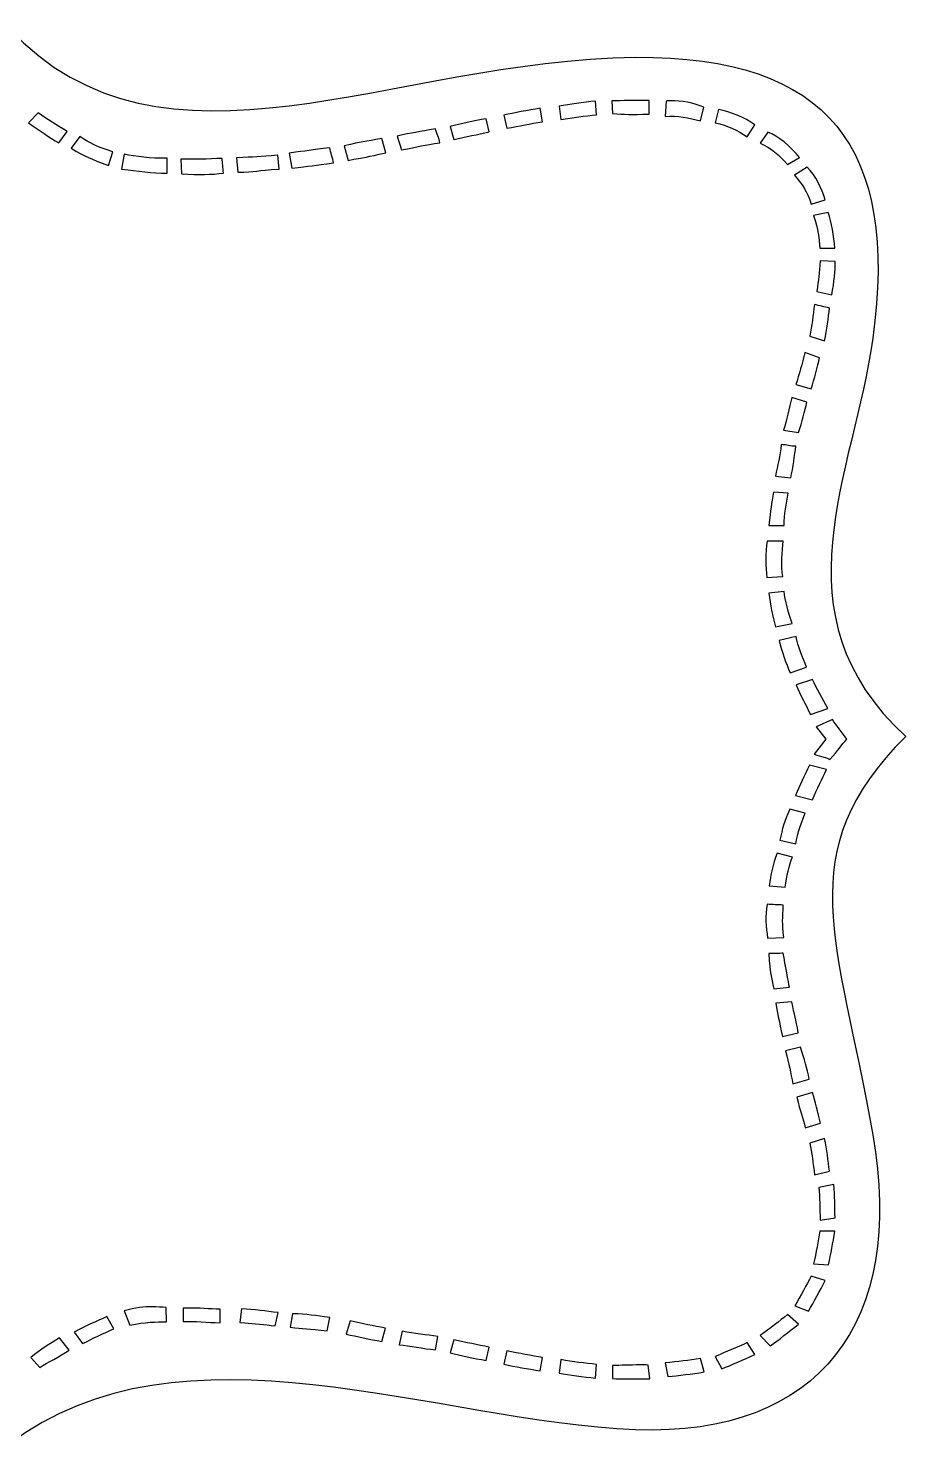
# Model space of a CAD drawing. Header units: centimetres. Extents: x -12.9 to 10.4, y -8.4 to 10.
# Drawn here: x -0.96 to 10.43, y -8.41 to 9.97 of the extents above; entities that cross this region are included whole.
import ezdxf

# ---------------------------------------------------------------- set-up
doc = ezdxf.new("R2010")
doc.units = ezdxf.units.CM
doc.header["$MEASUREMENT"] = 0
doc.layers.add('Layer 1', color=7, linetype='Continuous')

msp = doc.modelspace()

# ---------------------------------------------------------------- linework, layer by layer
at = {"layer": 'Layer 1', "color": 9}
for points, knots in [([(-1.21238, 9.97083), (-3.49699, 7.78265), (-6.78447, 9.50516), (-9.35245, 9.59463), (-9.35245, 9.59463), (-11.76101, 9.67855), (-12.89164, 8.41602), (-12.43237, 5.94751), (-12.43237, 5.94751), (-11.96267, 3.42296), (-11.46912, 2.05932), (-12.85984, 0.77904), (-12.85984, 0.77904), (-11.45423, -0.9263), (-12.18319, -2.91496), (-12.43237, -4.39191), (-12.43237, -4.39191), (-12.86896, -6.97967), (-11.84578, -8.2023), (-9.16973, -8.09938), (-9.16973, -8.09938), (-6.34489, -7.99074), (-3.49994, -6.47103), (-1.21238, -8.4144), (-1.21238, -8.4144), (1.02731, -6.6942), (4.36653, -8.12688), (6.92686, -8.22092), (6.92686, -8.22092), (9.32378, -8.30897), (10.43181, -6.81216), (10.00678, -4.39191), (10.00678, -4.39191), (9.55861, -1.83993), (8.92072, -0.72993), (10.43424, 0.77904), (10.43424, 0.77904), (8.70771, 2.36241), (9.76476, 4.19203), (10.00678, 5.94751), (10.00678, 5.94751), (10.34486, 8.39977), (9.4454, 9.61646), (6.92686, 9.59463), (6.92686, 9.59463), (3.77234, 9.56728), (0.80323, 7.82021), (-1.21238, 9.97083)], [0, 0, 0, 0, 0.07692308, 0.07692308, 0.07692308, 0.07692308, 0.15384615, 0.15384615, 0.15384615, 0.15384615, 0.23076923, 0.23076923, 0.23076923, 0.23076923, 0.30769231, 0.30769231, 0.30769231, 0.30769231, 0.38461538, 0.38461538, 0.38461538, 0.38461538, 0.46153846, 0.46153846, 0.46153846, 0.46153846, 0.53846154, 0.53846154, 0.53846154, 0.53846154, 0.61538462, 0.61538462, 0.61538462, 0.61538462, 0.69230769, 0.69230769, 0.69230769, 0.69230769, 0.76923077, 0.76923077, 0.76923077, 0.76923077, 0.84615385, 0.84615385, 0.84615385, 0.84615385, 1, 1, 1, 1]), ([(6.40844, 9.02495), (6.40844, 9.02495), (6.42002, 8.84801), (6.42002, 8.84801), (6.42002, 8.84801), (6.2648, 8.83185), (6.11853, 8.8152), (5.95535, 8.786), (5.95535, 8.786), (5.95535, 8.786), (5.93302, 8.96046), (5.93302, 8.96046), (5.93302, 8.96046), (6.07011, 8.98423), (6.244, 9.00991), (6.40844, 9.02495)], [0, 0, 0, 0, 0.2, 0.2, 0.2, 0.2, 0.4, 0.4, 0.4, 0.4, 0.6, 0.6, 0.6, 0.6, 1, 1, 1, 1]), ([(7.10298, 9.03404), (7.10298, 9.03404), (7.10463, 8.8571), (7.10463, 8.8571), (7.10463, 8.8571), (6.8605, 8.8501), (6.78805, 8.85296), (6.62507, 8.86454), (6.62507, 8.86454), (6.62507, 8.86454), (6.62011, 9.03074), (6.62011, 9.03074), (6.62011, 9.03074), (6.77257, 9.03254), (6.8633, 9.03184), (7.10298, 9.03404)], [0, 0, 0, 0, 0.2, 0.2, 0.2, 0.2, 0.4, 0.4, 0.4, 0.4, 0.6, 0.6, 0.6, 0.6, 1, 1, 1, 1]), ([(7.38079, 9.02991), (7.52157, 9.03323), (7.68658, 9.00336), (7.81239, 8.9464), (7.81239, 8.9464), (7.81239, 8.9464), (7.77022, 8.76946), (7.77022, 8.76946), (7.77022, 8.76946), (7.61793, 8.80972), (7.47476, 8.84026), (7.31133, 8.82816), (7.31133, 8.82816), (7.31133, 8.82816), (7.32208, 9.0266), (7.32208, 9.0266), (7.32208, 9.0266), (7.341, 9.02845), (7.36068, 9.02943), (7.38079, 9.02991)], [0, 0, 0, 0, 0.16666667, 0.16666667, 0.16666667, 0.16666667, 0.33333333, 0.33333333, 0.33333333, 0.33333333, 0.5, 0.5, 0.5, 0.5, 0.66666667, 0.66666667, 0.66666667, 0.66666667, 1, 1, 1, 1]), ([(-0.82956, 8.87199), (-0.72029, 8.79713), (-0.58594, 8.7108), (-0.45253, 8.63055), (-0.45253, 8.63055), (-0.45253, 8.63055), (-0.56415, 8.48255), (-0.56415, 8.48255), (-0.56415, 8.48255), (-0.67789, 8.55174), (-0.82816, 8.65169), (-0.95524, 8.74383), (-0.95524, 8.74383), (-0.95524, 8.74383), (-0.82956, 8.87199), (-0.82956, 8.87199)], [0, 0, 0, 0, 0.2, 0.2, 0.2, 0.2, 0.4, 0.4, 0.4, 0.4, 0.6, 0.6, 0.6, 0.6, 1, 1, 1, 1]), ([(5.68828, 8.93234), (5.68828, 8.93234), (5.71639, 8.75788), (5.71639, 8.75788), (5.71639, 8.75788), (5.56221, 8.73163), (5.41848, 8.7036), (5.25503, 8.67355), (5.25503, 8.67355), (5.25503, 8.67355), (5.21617, 8.84553), (5.21617, 8.84553), (5.21617, 8.84553), (5.35229, 8.87411), (5.52502, 8.90417), (5.68828, 8.93234)], [0, 0, 0, 0, 0.2, 0.2, 0.2, 0.2, 0.4, 0.4, 0.4, 0.4, 0.6, 0.6, 0.6, 0.6, 1, 1, 1, 1]), ([(8.00339, 8.91498), (8.16081, 8.88801), (8.3387, 8.81765), (8.47633, 8.71902), (8.47633, 8.71902), (8.47633, 8.71902), (8.37711, 8.56441), (8.37711, 8.56441), (8.37711, 8.56441), (8.2507, 8.64402), (8.12786, 8.70983), (7.96122, 8.74383), (7.96122, 8.74383), (7.96122, 8.74383), (8.00339, 8.91498), (8.00339, 8.91498)], [0, 0, 0, 0, 0.2, 0.2, 0.2, 0.2, 0.4, 0.4, 0.4, 0.4, 0.6, 0.6, 0.6, 0.6, 1, 1, 1, 1]), ([(4.32981, 8.66528), (4.34012, 8.60717), (4.37655, 8.54316), (4.38686, 8.48503), (4.38686, 8.48503), (4.18046, 8.45378), (4.10847, 8.4366), (3.88663, 8.3916), (3.88663, 8.3916), (3.88663, 8.3916), (3.83124, 8.57102), (3.83124, 8.57102), (3.83124, 8.57102), (4.02653, 8.61577), (4.10359, 8.6264), (4.32981, 8.66528)], [0, 0, 0, 0, 0.2, 0.2, 0.2, 0.2, 0.4, 0.4, 0.4, 0.4, 0.6, 0.6, 0.6, 0.6, 1, 1, 1, 1]), ([(4.98548, 8.79757), (4.98548, 8.79757), (5.02434, 8.62559), (5.02434, 8.62559), (5.02434, 8.62559), (4.87122, 8.59361), (4.72817, 8.56446), (4.56628, 8.5272), (4.56628, 8.5272), (4.56628, 8.5272), (4.51833, 8.69587), (4.51833, 8.69587), (4.51833, 8.69587), (4.65287, 8.72794), (4.8237, 8.7679), (4.98548, 8.79757)], [0, 0, 0, 0, 0.2, 0.2, 0.2, 0.2, 0.4, 0.4, 0.4, 0.4, 0.6, 0.6, 0.6, 0.6, 1, 1, 1, 1]), ([(-0.2913, 8.56689), (-0.13485, 8.46779), (-0.11428, 8.45201), (0.13865, 8.36762), (0.13865, 8.36762), (0.13865, 8.36762), (0.08242, 8.18903), (0.08242, 8.18903), (0.08242, 8.18903), (-0.16569, 8.28712), (-0.20056, 8.29323), (-0.4021, 8.41393), (-0.4021, 8.41393), (-0.4021, 8.41393), (-0.2913, 8.56689), (-0.2913, 8.56689)], [0, 0, 0, 0, 0.2, 0.2, 0.2, 0.2, 0.4, 0.4, 0.4, 0.4, 0.6, 0.6, 0.6, 0.6, 1, 1, 1, 1]), ([(3.6328, 8.5396), (3.6328, 8.5396), (3.68241, 8.35439), (3.68241, 8.35439), (3.68241, 8.35439), (3.42868, 8.2977), (3.42275, 8.29806), (3.19293, 8.25683), (3.19293, 8.25683), (3.19293, 8.25683), (3.14167, 8.447), (3.14167, 8.447), (3.14167, 8.447), (3.38503, 8.49946), (3.39951, 8.50087), (3.6328, 8.5396)], [0, 0, 0, 0, 0.2, 0.2, 0.2, 0.2, 0.4, 0.4, 0.4, 0.4, 0.6, 0.6, 0.6, 0.6, 1, 1, 1, 1]), ([(8.64417, 8.62229), (8.77701, 8.57888), (8.93808, 8.43879), (9.05676, 8.29321), (9.05676, 8.29321), (9.05676, 8.29321), (8.89801, 8.20143), (8.89801, 8.20143), (8.89801, 8.20143), (8.79709, 8.33217), (8.68103, 8.41168), (8.54661, 8.48173), (8.54661, 8.48173), (8.54661, 8.48173), (8.64417, 8.62229), (8.64417, 8.62229)], [0, 0, 0, 0, 0.2, 0.2, 0.2, 0.2, 0.4, 0.4, 0.4, 0.4, 0.6, 0.6, 0.6, 0.6, 1, 1, 1, 1]), ([(0.28582, 8.33538), (0.43776, 8.31117), (0.62457, 8.27642), (0.84475, 8.28577), (0.84475, 8.28577), (0.84475, 8.28577), (0.84558, 8.09229), (0.84558, 8.09229), (0.84558, 8.09229), (0.64238, 8.08588), (0.4698, 8.11981), (0.25275, 8.14355), (0.25275, 8.14355), (0.25275, 8.14355), (0.28582, 8.33538), (0.28582, 8.33538)], [0, 0, 0, 0, 0.2, 0.2, 0.2, 0.2, 0.4, 0.4, 0.4, 0.4, 0.6, 0.6, 0.6, 0.6, 1, 1, 1, 1]), ([(1.55747, 8.28246), (1.56248, 8.22733), (1.5684, 8.15829), (1.57401, 8.09064), (1.57401, 8.09064), (1.42335, 8.07255), (1.25577, 8.06655), (1.03161, 8.08237), (1.03161, 8.08237), (1.03161, 8.08237), (1.02335, 8.27171), (1.02335, 8.27171), (1.02335, 8.27171), (1.16608, 8.26762), (1.38539, 8.27418), (1.55747, 8.28246)], [0, 0, 0, 0, 0.2, 0.2, 0.2, 0.2, 0.4, 0.4, 0.4, 0.4, 0.6, 0.6, 0.6, 0.6, 1, 1, 1, 1]), ([(2.28094, 8.3238), (2.28094, 8.3238), (2.29831, 8.14355), (2.29831, 8.14355), (2.29831, 8.14355), (1.99765, 8.12503), (2.00191, 8.1098), (1.7617, 8.10221), (1.7617, 8.10221), (1.7617, 8.10221), (1.74268, 8.29156), (1.74268, 8.29156), (1.74268, 8.29156), (1.98673, 8.29963), (2.02931, 8.3046), (2.28094, 8.3238)], [0, 0, 0, 0, 0.2, 0.2, 0.2, 0.2, 0.4, 0.4, 0.4, 0.4, 0.6, 0.6, 0.6, 0.6, 1, 1, 1, 1]), ([(2.9548, 8.42137), (2.96793, 8.3623), (2.99211, 8.28283), (3.00524, 8.22376), (3.00524, 8.22376), (2.74537, 8.18822), (2.70501, 8.1842), (2.46533, 8.15678), (2.46533, 8.15678), (2.46533, 8.15678), (2.4306, 8.35191), (2.4306, 8.35191), (2.4306, 8.35191), (2.66706, 8.38285), (2.70175, 8.38658), (2.9548, 8.42137)], [0, 0, 0, 0, 0.2, 0.2, 0.2, 0.2, 0.4, 0.4, 0.4, 0.4, 0.6, 0.6, 0.6, 0.6, 1, 1, 1, 1]), ([(9.15515, 8.16671), (9.26956, 8.06209), (9.33939, 7.89131), (9.38997, 7.7442), (9.38997, 7.7442), (9.38997, 7.7442), (9.20724, 7.68715), (9.20724, 7.68715), (9.20724, 7.68715), (9.16292, 7.84753), (9.08358, 7.95374), (8.99061, 8.06501), (8.99061, 8.06501), (8.99061, 8.06501), (9.15515, 8.16671), (9.15515, 8.16671)], [0, 0, 0, 0, 0.2, 0.2, 0.2, 0.2, 0.4, 0.4, 0.4, 0.4, 0.6, 0.6, 0.6, 0.6, 1, 1, 1, 1]), ([(9.42717, 7.58049), (9.47093, 7.44837), (9.50011, 7.27957), (9.51399, 7.11829), (9.51399, 7.11829), (9.51399, 7.11829), (9.31969, 7.11829), (9.31969, 7.11829), (9.31969, 7.11829), (9.30672, 7.24366), (9.30095, 7.35611), (9.23783, 7.54328), (9.23783, 7.54328), (9.23783, 7.54328), (9.42717, 7.58049), (9.42717, 7.58049)], [0, 0, 0, 0, 0.2, 0.2, 0.2, 0.2, 0.4, 0.4, 0.4, 0.4, 0.6, 0.6, 0.6, 0.6, 1, 1, 1, 1]), ([(9.32217, 6.95376), (9.32217, 6.95376), (9.51647, 6.94383), (9.51647, 6.94383), (9.51647, 6.94383), (9.52248, 6.82494), (9.50421, 6.68005), (9.47596, 6.51058), (9.47596, 6.51058), (9.47596, 6.51058), (9.28248, 6.55275), (9.28248, 6.55275), (9.28248, 6.55275), (9.30116, 6.71954), (9.31132, 6.77281), (9.32217, 6.95376)], [0, 0, 0, 0, 0.2, 0.2, 0.2, 0.2, 0.4, 0.4, 0.4, 0.4, 0.6, 0.6, 0.6, 0.6, 1, 1, 1, 1]), ([(9.24941, 6.38656), (9.3141, 6.37062), (9.37902, 6.35537), (9.44371, 6.33943), (9.44371, 6.33943), (9.43082, 6.21614), (9.41138, 6.05933), (9.3817, 5.91444), (9.3817, 5.91444), (9.3817, 5.91444), (9.1907, 5.97645), (9.1907, 5.97645), (9.1907, 5.97645), (9.21428, 6.11295), (9.23394, 6.24022), (9.24941, 6.38656)], [0, 0, 0, 0, 0.2, 0.2, 0.2, 0.2, 0.4, 0.4, 0.4, 0.4, 0.6, 0.6, 0.6, 0.6, 1, 1, 1, 1]), ([(9.12538, 5.7623), (9.12538, 5.7623), (9.31721, 5.69533), (9.31721, 5.69533), (9.31721, 5.69533), (9.29031, 5.57692), (9.24862, 5.42893), (9.20724, 5.29019), (9.20724, 5.29019), (9.20724, 5.29019), (9.00798, 5.34559), (9.00798, 5.34559), (9.00798, 5.34559), (9.04962, 5.47454), (9.09389, 5.62179), (9.12538, 5.7623)], [0, 0, 0, 0, 0.2, 0.2, 0.2, 0.2, 0.4, 0.4, 0.4, 0.4, 0.6, 0.6, 0.6, 0.6, 1, 1, 1, 1]), ([(8.95671, 5.18022), (8.95671, 5.18022), (9.15102, 5.11821), (9.15102, 5.11821), (9.15102, 5.11821), (9.12471, 5.00142), (9.08826, 4.86059), (9.04353, 4.72464), (9.04353, 4.72464), (9.04353, 4.72464), (8.84757, 4.75606), (8.84757, 4.75606), (8.84757, 4.75606), (8.88959, 4.88212), (8.92027, 5.04362), (8.95671, 5.18022)], [0, 0, 0, 0, 0.2, 0.2, 0.2, 0.2, 0.4, 0.4, 0.4, 0.4, 0.6, 0.6, 0.6, 0.6, 1, 1, 1, 1]), ([(8.81946, 4.56672), (8.88788, 4.56485), (8.94036, 4.54709), (9.0088, 4.54522), (9.0088, 4.54522), (8.99385, 4.4262), (8.96832, 4.27564), (8.94431, 4.13429), (8.94431, 4.13429), (8.94431, 4.13429), (8.74422, 4.1591), (8.74422, 4.1591), (8.74422, 4.1591), (8.7701, 4.29621), (8.80611, 4.41896), (8.81946, 4.56672)], [0, 0, 0, 0, 0.2, 0.2, 0.2, 0.2, 0.4, 0.4, 0.4, 0.4, 0.6, 0.6, 0.6, 0.6, 1, 1, 1, 1]), ([(8.71693, 3.95156), (8.71693, 3.95156), (8.90628, 3.93751), (8.90628, 3.93751), (8.90628, 3.93751), (8.90628, 3.93751), (8.90628, 3.93668), (8.90628, 3.93668), (8.90628, 3.93668), (8.88496, 3.79165), (8.85783, 3.66809), (8.85501, 3.51583), (8.85501, 3.51583), (8.85501, 3.51583), (8.6574, 3.515), (8.6574, 3.515), (8.6574, 3.515), (8.68044, 3.7393), (8.69086, 3.79051), (8.71693, 3.95156)], [0, 0, 0, 0, 0.16666667, 0.16666667, 0.16666667, 0.16666667, 0.33333333, 0.33333333, 0.33333333, 0.33333333, 0.5, 0.5, 0.5, 0.5, 0.66666667, 0.66666667, 0.66666667, 0.66666667, 1, 1, 1, 1]), ([(8.63673, 3.31574), (8.70424, 3.3148), (8.77676, 3.31337), (8.84426, 3.31243), (8.84426, 3.31243), (8.83272, 3.19534), (8.81228, 2.98515), (8.8393, 2.85685), (8.8393, 2.85685), (8.8393, 2.85685), (8.63177, 2.84031), (8.63177, 2.84031), (8.63177, 2.84031), (8.61302, 2.9822), (8.6107, 3.16118), (8.63673, 3.31574)], [0, 0, 0, 0, 0.2, 0.2, 0.2, 0.2, 0.4, 0.4, 0.4, 0.4, 0.6, 0.6, 0.6, 0.6, 1, 1, 1, 1]), ([(8.85419, 2.66255), (8.86647, 2.55015), (8.9156, 2.37257), (8.95919, 2.24583), (8.95919, 2.24583), (8.95919, 2.24583), (8.74422, 2.20283), (8.74422, 2.20283), (8.74422, 2.20283), (8.70221, 2.33636), (8.67687, 2.49252), (8.65658, 2.64022), (8.65658, 2.64022), (8.65658, 2.64022), (8.85419, 2.66255), (8.85419, 2.66255)], [0, 0, 0, 0, 0.2, 0.2, 0.2, 0.2, 0.4, 0.4, 0.4, 0.4, 0.6, 0.6, 0.6, 0.6, 1, 1, 1, 1]), ([(9.01294, 2.07467), (9.02964, 1.95081), (9.09736, 1.8066), (9.14605, 1.67863), (9.14605, 1.67863), (9.14605, 1.67863), (8.93356, 1.60504), (8.93356, 1.60504), (8.93356, 1.60504), (8.87864, 1.72959), (8.8282, 1.87498), (8.79135, 2.02341), (8.79135, 2.02341), (8.79135, 2.02341), (9.01294, 2.07467), (9.01294, 2.07467)], [0, 0, 0, 0, 0.2, 0.2, 0.2, 0.2, 0.4, 0.4, 0.4, 0.4, 0.6, 0.6, 0.6, 0.6, 1, 1, 1, 1]), ([(9.22378, 1.51822), (9.27567, 1.39973), (9.36079, 1.26914), (9.42304, 1.14285), (9.42304, 1.14285), (9.42304, 1.14285), (9.19732, 1.06347), (9.19732, 1.06347), (9.19732, 1.06347), (9.13232, 1.19901), (9.06784, 1.31183), (9.01211, 1.44712), (9.01211, 1.44712), (9.01211, 1.44712), (9.22378, 1.51822), (9.22378, 1.51822)], [0, 0, 0, 0, 0.2, 0.2, 0.2, 0.2, 0.4, 0.4, 0.4, 0.4, 0.6, 0.6, 0.6, 0.6, 1, 1, 1, 1]), ([(9.48257, 0.99732), (9.53191, 0.93053), (9.6088, 0.8242), (9.67026, 0.74514), (9.67026, 0.74514), (9.59284, 0.6635), (9.56639, 0.60448), (9.4495, 0.47808), (9.4495, 0.47808), (9.41622, 0.50629), (9.33759, 0.51518), (9.24693, 0.54919), (9.24693, 0.54919), (9.24693, 0.54919), (9.39658, 0.74432), (9.39658, 0.74432), (9.39658, 0.74432), (9.39658, 0.74432), (9.27339, 0.90472), (9.27339, 0.90472), (9.27339, 0.90472), (9.27339, 0.90472), (9.48257, 0.99732), (9.48257, 0.99732)], [0, 0, 0, 0, 0.14285714, 0.14285714, 0.14285714, 0.14285714, 0.28571429, 0.28571429, 0.28571429, 0.28571429, 0.42857143, 0.42857143, 0.42857143, 0.42857143, 0.57142857, 0.57142857, 0.57142857, 0.57142857, 0.71428571, 0.71428571, 0.71428571, 0.71428571, 1, 1, 1, 1]), ([(9.18657, 0.40697), (9.18657, 0.40697), (9.40733, 0.34827), (9.40733, 0.34827), (9.40733, 0.34827), (9.35199, 0.2331), (9.28212, 0.09329), (9.22378, -0.04282), (9.22378, -0.04282), (9.22378, -0.04282), (9.00136, 0.01258), (9.00136, 0.01258), (9.00136, 0.01258), (9.05984, 0.14746), (9.11823, 0.26573), (9.18657, 0.40697)], [0, 0, 0, 0, 0.2, 0.2, 0.2, 0.2, 0.4, 0.4, 0.4, 0.4, 0.6, 0.6, 0.6, 0.6, 1, 1, 1, 1]), ([(8.9286, -0.16602), (8.9286, -0.16602), (9.13035, -0.21893), (9.13035, -0.21893), (9.13035, -0.21893), (9.08018, -0.32469), (9.03155, -0.47575), (9.00715, -0.61498), (9.00715, -0.61498), (9.00715, -0.61498), (8.8021, -0.56868), (8.8021, -0.56868), (8.8021, -0.56868), (8.83221, -0.41606), (8.85674, -0.3313), (8.9286, -0.16602)], [0, 0, 0, 0, 0.2, 0.2, 0.2, 0.2, 0.4, 0.4, 0.4, 0.4, 0.6, 0.6, 0.6, 0.6, 1, 1, 1, 1]), ([(8.76489, -0.73818), (8.76489, -0.73818), (8.96498, -0.78613), (8.96498, -0.78613), (8.96498, -0.78613), (8.91932, -0.88982), (8.88704, -1.03761), (8.8699, -1.17639), (8.8699, -1.17639), (8.8699, -1.17639), (8.66154, -1.15986), (8.66154, -1.15986), (8.66154, -1.15986), (8.67903, -1.01661), (8.7103, -0.88346), (8.76489, -0.73818)], [0, 0, 0, 0, 0.2, 0.2, 0.2, 0.2, 0.4, 0.4, 0.4, 0.4, 0.6, 0.6, 0.6, 0.6, 1, 1, 1, 1]), ([(8.63673, -1.39715), (8.70419, -1.41122), (8.77677, -1.39881), (8.84426, -1.41286), (8.84426, -1.41286), (8.83683, -1.58943), (8.82869, -1.63042), (8.85005, -1.83206), (8.85005, -1.83206), (8.85005, -1.83206), (8.64169, -1.84033), (8.64169, -1.84033), (8.64169, -1.84033), (8.62178, -1.68949), (8.60501, -1.55725), (8.63673, -1.39715)], [0, 0, 0, 0, 0.2, 0.2, 0.2, 0.2, 0.4, 0.4, 0.4, 0.4, 0.6, 0.6, 0.6, 0.6, 1, 1, 1, 1]), ([(8.84509, -2.03464), (8.87121, -2.19091), (8.91313, -2.41296), (8.92447, -2.47533), (8.92447, -2.47533), (8.92447, -2.47533), (8.72189, -2.49766), (8.72189, -2.49766), (8.72189, -2.49766), (8.69055, -2.33161), (8.67162, -2.31039), (8.6574, -2.0396), (8.6574, -2.0396), (8.70802, -2.04241), (8.79298, -2.03626), (8.84509, -2.03464)], [0, 0, 0, 0, 0.2, 0.2, 0.2, 0.2, 0.4, 0.4, 0.4, 0.4, 0.6, 0.6, 0.6, 0.6, 1, 1, 1, 1]), ([(8.95506, -2.66467), (8.99241, -2.84401), (9.00344, -2.88138), (9.04022, -3.06982), (9.04022, -3.06982), (9.04022, -3.06982), (8.83517, -3.11777), (8.83517, -3.11777), (8.83517, -3.11777), (8.78787, -2.8999), (8.77569, -2.84452), (8.74918, -2.68369), (8.74918, -2.68369), (8.74918, -2.68369), (8.95506, -2.66467), (8.95506, -2.66467)], [0, 0, 0, 0, 0.2, 0.2, 0.2, 0.2, 0.4, 0.4, 0.4, 0.4, 0.6, 0.6, 0.6, 0.6, 1, 1, 1, 1]), ([(9.06999, -3.2542), (9.11824, -3.41535), (9.15274, -3.52945), (9.18243, -3.66926), (9.18243, -3.66926), (9.18243, -3.66926), (8.96746, -3.73128), (8.96746, -3.73128), (8.96746, -3.73128), (8.94376, -3.57897), (8.91888, -3.48522), (8.8732, -3.30133), (8.8732, -3.30133), (8.8732, -3.30133), (9.06999, -3.2542), (9.06999, -3.2542)], [0, 0, 0, 0, 0.2, 0.2, 0.2, 0.2, 0.4, 0.4, 0.4, 0.4, 0.6, 0.6, 0.6, 0.6, 1, 1, 1, 1]), ([(9.22295, -3.84124), (9.25913, -3.95772), (9.29626, -4.09968), (9.32713, -4.2406), (9.32713, -4.2406), (9.32713, -4.2406), (9.13117, -4.30344), (9.13117, -4.30344), (9.13117, -4.30344), (9.09606, -4.16099), (9.068, -4.10133), (9.01872, -3.9016), (9.01872, -3.9016), (9.01872, -3.9016), (9.22295, -3.84124), (9.22295, -3.84124)], [0, 0, 0, 0, 0.2, 0.2, 0.2, 0.2, 0.4, 0.4, 0.4, 0.4, 0.6, 0.6, 0.6, 0.6, 1, 1, 1, 1]), ([(9.3817, -4.43904), (9.41115, -4.58815), (9.42906, -4.72165), (9.44371, -4.86402), (9.44371, -4.86402), (9.44371, -4.86402), (9.24941, -4.91198), (9.24941, -4.91198), (9.24941, -4.91198), (9.23819, -4.76923), (9.20841, -4.61967), (9.1907, -4.50105), (9.1907, -4.50105), (9.1907, -4.50105), (9.3817, -4.43904), (9.3817, -4.43904)], [0, 0, 0, 0, 0.2, 0.2, 0.2, 0.2, 0.4, 0.4, 0.4, 0.4, 0.6, 0.6, 0.6, 0.6, 1, 1, 1, 1]), ([(9.50242, -5.03518), (9.5108, -5.18825), (9.51647, -5.3241), (9.51647, -5.46843), (9.51647, -5.46843), (9.51647, -5.46843), (9.32217, -5.49985), (9.32217, -5.49985), (9.32217, -5.49985), (9.3233, -5.35415), (9.31528, -5.19921), (9.30811, -5.07734), (9.30811, -5.07734), (9.30811, -5.07734), (9.50242, -5.03518), (9.50242, -5.03518)], [0, 0, 0, 0, 0.2, 0.2, 0.2, 0.2, 0.4, 0.4, 0.4, 0.4, 0.6, 0.6, 0.6, 0.6, 1, 1, 1, 1]), ([(9.31969, -5.64289), (9.31969, -5.64289), (9.51399, -5.64289), (9.51399, -5.64289), (9.51399, -5.64289), (9.49118, -5.79808), (9.46074, -5.93355), (9.43214, -6.07863), (9.43214, -6.07863), (9.43214, -6.07863), (9.23783, -6.06788), (9.23783, -6.06788), (9.23783, -6.06788), (9.27568, -5.92359), (9.29472, -5.76573), (9.31969, -5.64289)], [0, 0, 0, 0, 0.2, 0.2, 0.2, 0.2, 0.4, 0.4, 0.4, 0.4, 0.6, 0.6, 0.6, 0.6, 1, 1, 1, 1]), ([(9.20724, -6.22828), (9.20724, -6.22828), (9.38997, -6.28451), (9.38997, -6.28451), (9.38997, -6.28451), (9.31446, -6.42638), (9.24908, -6.55159), (9.17086, -6.68055), (9.17086, -6.68055), (9.17086, -6.68055), (8.9964, -6.61027), (8.9964, -6.61027), (8.9964, -6.61027), (9.07233, -6.48044), (9.14609, -6.3384), (9.20724, -6.22828)], [0, 0, 0, 0, 0.2, 0.2, 0.2, 0.2, 0.4, 0.4, 0.4, 0.4, 0.6, 0.6, 0.6, 0.6, 1, 1, 1, 1]), ([(0.0601, -6.75083), (0.0601, -6.75083), (0.15353, -6.91124), (0.15353, -6.91124), (0.15353, -6.91124), (0.0066, -6.97343), (-0.12155, -7.0333), (-0.25492, -7.10306), (-0.25492, -7.10306), (-0.25492, -7.10306), (-0.36158, -6.9534), (-0.36158, -6.9534), (-0.36158, -6.9534), (-0.21494, -6.87683), (-0.08172, -6.81549), (0.0601, -6.75083)], [0, 0, 0, 0, 0.2, 0.2, 0.2, 0.2, 0.4, 0.4, 0.4, 0.4, 0.6, 0.6, 0.6, 0.6, 1, 1, 1, 1]), ([(0.65293, -6.62433), (0.71577, -6.62463), (0.77407, -6.62939), (0.8307, -6.6359), (0.8307, -6.6359), (0.8307, -6.6359), (0.83731, -6.82194), (0.83731, -6.82194), (0.83731, -6.82194), (0.69269, -6.82038), (0.56893, -6.82008), (0.36106, -6.86328), (0.36106, -6.86328), (0.36106, -6.86328), (0.28582, -6.67559), (0.28582, -6.67559), (0.28582, -6.67559), (0.43036, -6.63629), (0.5482, -6.62382), (0.65293, -6.62433)], [0, 0, 0, 0, 0.16666667, 0.16666667, 0.16666667, 0.16666667, 0.33333333, 0.33333333, 0.33333333, 0.33333333, 0.5, 0.5, 0.5, 0.5, 0.66666667, 0.66666667, 0.66666667, 0.66666667, 1, 1, 1, 1]), ([(1.1143, -6.64169), (1.25744, -6.64034), (1.39113, -6.6511), (1.5335, -6.65658), (1.5335, -6.65658), (1.5335, -6.65658), (1.53102, -6.83352), (1.53102, -6.83352), (1.53102, -6.83352), (1.36738, -6.82728), (1.20396, -6.80724), (1.05229, -6.81533), (1.05229, -6.81533), (1.05229, -6.81533), (1.05229, -6.64335), (1.05229, -6.64335), (1.05229, -6.64335), (1.07317, -6.64261), (1.09385, -6.64189), (1.1143, -6.64169)], [0, 0, 0, 0, 0.16666667, 0.16666667, 0.16666667, 0.16666667, 0.33333333, 0.33333333, 0.33333333, 0.33333333, 0.5, 0.5, 0.5, 0.5, 0.66666667, 0.66666667, 0.66666667, 0.66666667, 1, 1, 1, 1]), ([(1.80965, -6.65244), (1.98065, -6.66059), (2.12122, -6.67795), (2.28508, -6.7004), (2.28508, -6.7004), (2.28508, -6.7004), (2.24539, -6.87238), (2.24539, -6.87238), (2.24539, -6.87238), (2.1128, -6.85727), (1.96798, -6.83879), (1.85182, -6.83269), (1.85182, -6.83269), (1.85182, -6.83269), (1.78733, -6.83021), (1.78733, -6.83021), (1.78733, -6.83021), (1.78733, -6.83021), (1.80965, -6.65244), (1.80965, -6.65244)], [0, 0, 0, 0, 0.16666667, 0.16666667, 0.16666667, 0.16666667, 0.33333333, 0.33333333, 0.33333333, 0.33333333, 0.5, 0.5, 0.5, 0.5, 0.66666667, 0.66666667, 0.66666667, 0.66666667, 1, 1, 1, 1]), ([(2.47359, -6.71611), (2.66409, -6.71484), (2.76444, -6.74105), (2.95563, -6.76572), (2.95563, -6.76572), (2.95563, -6.76572), (2.92339, -6.93604), (2.92339, -6.93604), (2.92339, -6.93604), (2.67615, -6.91049), (2.61022, -6.91207), (2.44217, -6.89057), (2.44217, -6.89057), (2.44217, -6.89057), (2.47359, -6.71611), (2.47359, -6.71611)], [0, 0, 0, 0, 0.2, 0.2, 0.2, 0.2, 0.4, 0.4, 0.4, 0.4, 0.6, 0.6, 0.6, 0.6, 1, 1, 1, 1]), ([(8.89801, -6.72603), (8.89801, -6.72603), (9.04105, -6.84923), (9.04105, -6.84923), (9.04105, -6.84923), (8.91817, -6.94989), (8.78454, -7.0539), (8.67559, -7.13117), (8.67559, -7.13117), (8.67559, -7.13117), (8.54661, -6.99557), (8.54661, -6.99557), (8.54661, -6.99557), (8.67033, -6.90662), (8.80059, -6.80964), (8.89801, -6.72603)], [0, 0, 0, 0, 0.2, 0.2, 0.2, 0.2, 0.4, 0.4, 0.4, 0.4, 0.6, 0.6, 0.6, 0.6, 1, 1, 1, 1]), ([(3.21939, -6.80706), (3.38069, -6.8439), (3.52416, -6.87187), (3.67745, -6.90049), (3.67745, -6.90049), (3.67745, -6.90049), (3.6328, -7.07495), (3.6328, -7.07495), (3.6328, -7.07495), (3.47217, -7.04662), (3.30311, -7.00794), (3.16813, -6.98152), (3.16813, -6.98152), (3.16813, -6.98152), (3.21939, -6.80706), (3.21939, -6.80706)], [0, 0, 0, 0, 0.2, 0.2, 0.2, 0.2, 0.4, 0.4, 0.4, 0.4, 0.6, 0.6, 0.6, 0.6, 1, 1, 1, 1]), ([(3.89656, -6.94266), (4.06036, -6.9702), (4.20556, -6.98992), (4.36123, -7.00963), (4.36123, -7.00963), (4.36123, -7.00963), (4.32981, -7.18409), (4.32981, -7.18409), (4.32981, -7.18409), (4.16666, -7.16515), (3.99454, -7.13559), (3.8577, -7.11712), (3.8577, -7.11712), (3.8577, -7.11712), (3.89656, -6.94266), (3.89656, -6.94266)], [0, 0, 0, 0, 0.2, 0.2, 0.2, 0.2, 0.4, 0.4, 0.4, 0.4, 0.6, 0.6, 0.6, 0.6, 1, 1, 1, 1]), ([(-0.5534, -7.02865), (-0.5534, -7.02865), (-0.4269, -7.18822), (-0.4269, -7.18822), (-0.4269, -7.18822), (-0.55155, -7.26792), (-0.712, -7.35026), (-0.80972, -7.41146), (-0.80972, -7.41146), (-0.80972, -7.41146), (-0.92796, -7.28496), (-0.92796, -7.28496), (-0.92796, -7.28496), (-0.79233, -7.17022), (-0.68455, -7.1115), (-0.5534, -7.02865)], [0, 0, 0, 0, 0.2, 0.2, 0.2, 0.2, 0.4, 0.4, 0.4, 0.4, 0.6, 0.6, 0.6, 0.6, 1, 1, 1, 1]), ([(4.56628, -7.0518), (4.72747, -7.09175), (4.87207, -7.11521), (5.02434, -7.15019), (5.02434, -7.15019), (5.02434, -7.15019), (4.98548, -7.32217), (4.98548, -7.32217), (4.98548, -7.32217), (4.82371, -7.29199), (4.65294, -7.25304), (4.51833, -7.2213), (4.51833, -7.2213), (4.51833, -7.2213), (4.56628, -7.0518), (4.56628, -7.0518)], [0, 0, 0, 0, 0.2, 0.2, 0.2, 0.2, 0.4, 0.4, 0.4, 0.4, 0.6, 0.6, 0.6, 0.6, 1, 1, 1, 1]), ([(8.37711, -7.089), (8.37711, -7.089), (8.47633, -7.24362), (8.47633, -7.24362), (8.47633, -7.24362), (8.32955, -7.31146), (8.17214, -7.38048), (8.04555, -7.42883), (8.04555, -7.42883), (8.04555, -7.42883), (7.96122, -7.26842), (7.96122, -7.26842), (7.96122, -7.26842), (8.11033, -7.20844), (8.24055, -7.15302), (8.37711, -7.089)], [0, 0, 0, 0, 0.2, 0.2, 0.2, 0.2, 0.4, 0.4, 0.4, 0.4, 0.6, 0.6, 0.6, 0.6, 1, 1, 1, 1]), ([(5.25503, -7.19814), (5.41353, -7.22948), (5.58285, -7.25938), (5.71639, -7.28248), (5.71639, -7.28248), (5.71639, -7.28248), (5.68828, -7.45694), (5.68828, -7.45694), (5.68828, -7.45694), (5.52088, -7.42658), (5.37227, -7.40551), (5.21617, -7.37012), (5.21617, -7.37012), (5.21617, -7.37012), (5.25503, -7.19814), (5.25503, -7.19814)], [0, 0, 0, 0, 0.2, 0.2, 0.2, 0.2, 0.4, 0.4, 0.4, 0.4, 0.6, 0.6, 0.6, 0.6, 1, 1, 1, 1]), ([(5.95535, -7.31059), (6.11882, -7.33879), (6.26442, -7.35808), (6.42002, -7.3726), (6.42002, -7.3726), (6.42002, -7.3726), (6.40844, -7.55037), (6.40844, -7.55037), (6.40844, -7.55037), (6.24425, -7.53281), (6.06953, -7.51123), (5.93302, -7.48505), (5.93302, -7.48505), (5.93302, -7.48505), (5.95535, -7.31059), (5.95535, -7.31059)], [0, 0, 0, 0, 0.2, 0.2, 0.2, 0.2, 0.4, 0.4, 0.4, 0.4, 0.6, 0.6, 0.6, 0.6, 1, 1, 1, 1]), ([(7.77022, -7.29406), (7.77022, -7.29406), (7.81735, -7.471), (7.81735, -7.471), (7.81735, -7.471), (7.65627, -7.49641), (7.48434, -7.51716), (7.34771, -7.53053), (7.34771, -7.53053), (7.34771, -7.53053), (7.31133, -7.35276), (7.31133, -7.35276), (7.31133, -7.35276), (7.47465, -7.33731), (7.6183, -7.32241), (7.77022, -7.29406)], [0, 0, 0, 0, 0.2, 0.2, 0.2, 0.2, 0.4, 0.4, 0.4, 0.4, 0.6, 0.6, 0.6, 0.6, 1, 1, 1, 1]), ([(6.97895, -7.37922), (7.01795, -7.37909), (7.05542, -7.37985), (7.08892, -7.38087), (7.08892, -7.38087), (7.08892, -7.38087), (7.11042, -7.55781), (7.11042, -7.55781), (7.11042, -7.55781), (6.9847, -7.55784), (6.72252, -7.56224), (6.62507, -7.55699), (6.62507, -7.55699), (6.62507, -7.55699), (6.62507, -7.38749), (6.62507, -7.38749), (6.62507, -7.38749), (6.72845, -7.38428), (6.86196, -7.3796), (6.97895, -7.37922)], [0, 0, 0, 0, 0.16666667, 0.16666667, 0.16666667, 0.16666667, 0.33333333, 0.33333333, 0.33333333, 0.33333333, 0.5, 0.5, 0.5, 0.5, 0.66666667, 0.66666667, 0.66666667, 0.66666667, 1, 1, 1, 1])]:
    msp.add_open_spline(points, degree=3, knots=knots, dxfattribs=at)

doc.saveas('drawing.dxf')
